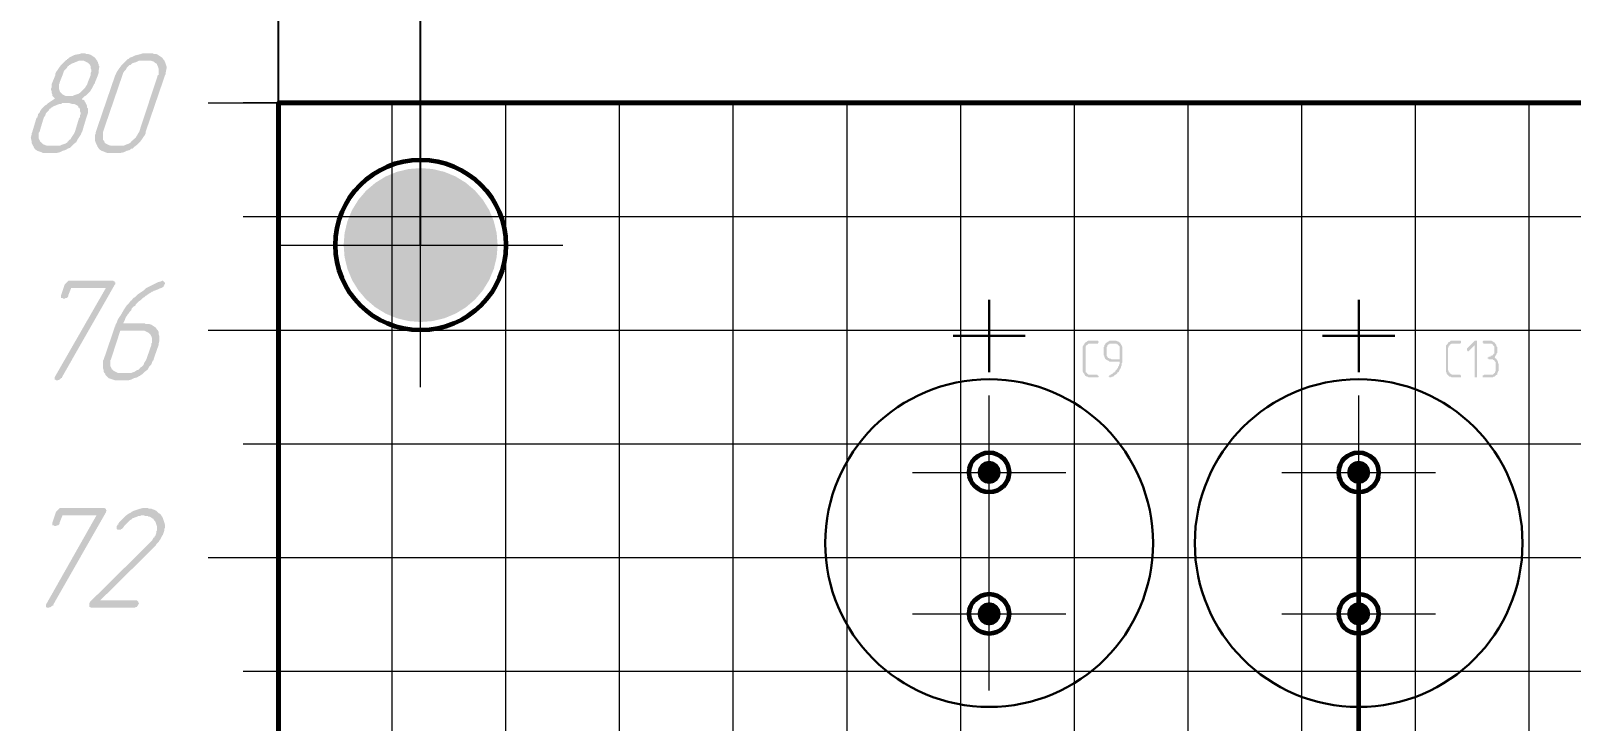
# Paper-space layout 'Layout1' of a CAD drawing. Extents: x -1 to 840, y -1 to 593.
# Drawn here: x 100.6 to 154.8, y 469.4 to 493.7 of the extents above; entities that cross this region are included whole.
import ezdxf

# ---------------------------------------------------------------- set-up
doc = ezdxf.new("R2010")
doc.units = 0
doc.header["$MEASUREMENT"] = 0
doc.layers.get('0').update_dxf_attribs({"linetype": 'CONTINUOUS', "lineweight": 15})
doc.layers.get('DEFPOINTS').update_dxf_attribs({"linetype": 'CONTINUOUS'})
doc.layers.add('PDF _Геометрия', color=7, linetype='CONTINUOUS')
doc.layers.add('PDF _Сплошная заливка', color=7, linetype='CONTINUOUS')
doc.styles.add('GOST type A0', font='', dxfattribs={"oblique": 15, "height": 3.5})
doc.styles.get('GOST type A0').set_extended_font_data('GOST type A')
doc.dimstyles.new('ГОСТ type A', dxfattribs={"dimtxt": 3.5, "dimasz": 3, "dimexe": 2, "dimexo": 0, "dimgap": 1, "dimtad": 1, "dimtoh": 1, "dimtxsty": 'GOST type A0', "dimcen": 0, "dimazin": 2, "dimtfac": 1, "dimtmove": 0, "dimatfit": 3, "dimfxl": 1, "dimarcsym": 0})

# ---------------------------------------------------------------- blocks, each defined once
blk = doc.blocks.new('*D18')
at = {"color": 0, "lineweight": -2, "transparency": 16777216}
for p, q in [((109.29, 491.187), (109.29, 513.187)), ((349.334, 491.187), (349.334, 513.187)), ((112.29, 511.187), (346.334, 511.187))]:
    blk.add_line(p, q, dxfattribs=at)
at = {"color": 0, "transparency": 16777216}
for points in [[(112.29, 511.687), (112.29, 510.687), (109.29, 511.187)], [(346.334, 511.687), (346.334, 510.687), (349.334, 511.187)]]:
    blk.add_solid(points, dxfattribs=at)
at = {"layer": 'DEFPOINTS', "color": 0, "transparency": 16777216}
for p in [(349.334, 511.187), (109.29, 491.187), (349.334, 491.187)]:
    blk.add_point(p, dxfattribs=at)
at = {"color": 0, "transparency": 16777216, "insert": (229.312, 514.2), "char_height": 3.5, "attachment_point": 5, "style": 'GOST type A0'}
blk.add_mtext('120±0,1', dxfattribs=at)
blk = doc.blocks.new('*D19')
at = {"color": 0, "lineweight": -2, "transparency": 16777216}
for p, q in [((114.291, 486.187), (114.291, 503.187)), ((344.334, 486.187), (344.334, 503.187)), ((117.291, 501.187), (341.334, 501.187))]:
    blk.add_line(p, q, dxfattribs=at)
at = {"color": 0, "transparency": 16777216}
for points in [[(117.291, 501.687), (117.291, 500.687), (114.291, 501.187)], [(341.334, 501.687), (341.334, 500.687), (344.334, 501.187)]]:
    blk.add_solid(points, dxfattribs=at)
at = {"layer": 'DEFPOINTS', "color": 0, "transparency": 16777216}
for p in [(344.334, 501.187), (114.291, 486.187), (344.334, 486.187)]:
    blk.add_point(p, dxfattribs=at)
at = {"color": 0, "transparency": 16777216, "insert": (229.312, 503.937), "char_height": 3.5, "attachment_point": 5, "style": 'GOST type A0'}
blk.add_mtext('115', dxfattribs=at)

psp = doc.layouts.get("Layout1")

# ---------------------------------------------------------------- hatches: boundary and pattern name
at = {"layer": 'PDF _Сплошная заливка', "transparency": 33554559}
h = psp.add_hatch(color=256, dxfattribs=at)
h.paths.add_polyline_path([(102.352, 492.679), (102.301, 492.679), (102.276, 492.679), (102.225, 492.654), (102.149, 492.628), (102.098, 492.603), (102.022, 492.578), (101.946, 492.527), (101.92, 492.527), (101.92, 492.501), (101.87, 492.476), (101.844, 492.425), (101.793, 492.374), (101.743, 492.324), (101.717, 492.247), (101.692, 492.171), (101.59, 491.917), (101.59, 491.917), (101.59, 491.892), (101.565, 491.841), (101.565, 491.79), (101.565, 491.739), (101.565, 491.689), (101.59, 491.612), (101.616, 491.562), (101.616, 491.562), (101.641, 491.536), (101.666, 491.511), (101.692, 491.485), (101.743, 491.46), (101.793, 491.435), (101.844, 491.435), (101.92, 491.435), (101.946, 491.435), (101.997, 491.435), (102.047, 491.435), (102.098, 491.46), (102.174, 491.485), (102.251, 491.511), (102.327, 491.562), (102.327, 491.562), (102.352, 491.587), (102.378, 491.612), (102.428, 491.663), (102.479, 491.714), (102.505, 491.765), (102.556, 491.841), (102.581, 491.917), (102.683, 492.171), (102.683, 492.197), (102.683, 492.222), (102.683, 492.247), (102.708, 492.298), (102.708, 492.349), (102.683, 492.4), (102.683, 492.476), (102.657, 492.527), (102.657, 492.527), (102.632, 492.552), (102.606, 492.578), (102.581, 492.603), (102.53, 492.628), (102.479, 492.654), (102.428, 492.679)], flags=0)
h.paths.add_polyline_path([(101.946, 491.181), (101.666, 491.181), (101.641, 491.155), (101.59, 491.155), (101.514, 491.13), (101.463, 491.104), (101.387, 491.079), (101.311, 491.028), (101.285, 491.028), (101.285, 491.003), (101.234, 490.977), (101.209, 490.927), (101.158, 490.876), (101.107, 490.825), (101.082, 490.749), (101.031, 490.673), (100.879, 490.165), (100.879, 490.165), (100.853, 490.139), (100.853, 490.114), (100.853, 490.063), (100.853, 490.012), (100.853, 489.936), (100.879, 489.885), (100.904, 489.834), (100.904, 489.809), (100.93, 489.809), (100.955, 489.784), (100.98, 489.758), (101.006, 489.733), (101.082, 489.707), (101.133, 489.682), (101.209, 489.682), (101.489, 489.682), (101.539, 489.682), (101.59, 489.682), (101.641, 489.707), (101.717, 489.733), (101.793, 489.758), (101.87, 489.809), (101.87, 489.834), (101.895, 489.834), (101.92, 489.885), (101.971, 489.911), (101.997, 489.961), (102.047, 490.038), (102.098, 490.114), (102.124, 490.165), (102.276, 490.673), (102.301, 490.673), (102.301, 490.698), (102.301, 490.749), (102.327, 490.8), (102.327, 490.85), (102.301, 490.901), (102.301, 490.977), (102.276, 491.028), (102.251, 491.028), (102.251, 491.054), (102.225, 491.079), (102.2, 491.104), (102.149, 491.13), (102.098, 491.155), (102.022, 491.155)], flags=0)
h.paths.add_polyline_path([(102.479, 492.933), (102.53, 492.908), (102.606, 492.908), (102.683, 492.882), (102.759, 492.832), (102.835, 492.781), (102.886, 492.705), (102.886, 492.705), (102.911, 492.679), (102.911, 492.654), (102.937, 492.628), (102.937, 492.603), (102.962, 492.552), (102.962, 492.501), (102.987, 492.476), (102.962, 492.324), (102.962, 492.247), (102.937, 492.171), (102.835, 491.917), (102.835, 491.917), (102.835, 491.892), (102.81, 491.866), (102.784, 491.816), (102.759, 491.765), (102.733, 491.714), (102.657, 491.587), (102.657, 491.587), (102.632, 491.562), (102.606, 491.536), (102.581, 491.511), (102.53, 491.46), (102.479, 491.435), (102.428, 491.384), (102.378, 491.333), (102.378, 491.333), (102.378, 491.308), (102.403, 491.308), (102.454, 491.282), (102.479, 491.231), (102.505, 491.181), (102.53, 491.13), (102.556, 491.079), (102.556, 491.054), (102.556, 491.028), (102.581, 491.003), (102.581, 490.952), (102.581, 490.901), (102.581, 490.825), (102.556, 490.749), (102.53, 490.673), (102.378, 490.165), (102.378, 490.165), (102.378, 490.165), (102.352, 490.139), (102.352, 490.114), (102.327, 490.063), (102.276, 489.987), (102.225, 489.911), (102.174, 489.809), (102.073, 489.733), (101.971, 489.631), (101.971, 489.631), (101.971, 489.631), (101.946, 489.606), (101.92, 489.606), (101.895, 489.58), (101.87, 489.58), (101.793, 489.53), (101.692, 489.504), (101.59, 489.453), (101.489, 489.428), (101.362, 489.428), (101.082, 489.428), (101.082, 489.428), (101.006, 489.428), (100.955, 489.453), (100.879, 489.479), (100.803, 489.504), (100.726, 489.555), (100.676, 489.631), (100.676, 489.657), (100.65, 489.682), (100.625, 489.733), (100.599, 489.784), (100.599, 489.86), (100.574, 489.961), (100.599, 490.063), (100.599, 490.114), (100.625, 490.165), (100.777, 490.673), (100.803, 490.673), (100.803, 490.698), (100.828, 490.749), (100.828, 490.8), (100.879, 490.85), (100.904, 490.901), (100.955, 490.977), (101.006, 491.028), (101.031, 491.054), (101.057, 491.079), (101.082, 491.104), (101.133, 491.13), (101.184, 491.181), (101.26, 491.231), (101.336, 491.282), (101.412, 491.333), (101.412, 491.333), (101.412, 491.358), (101.387, 491.384), (101.362, 491.409), (101.336, 491.435), (101.336, 491.485), (101.311, 491.536), (101.311, 491.587), (101.311, 491.587), (101.311, 491.612), (101.285, 491.638), (101.285, 491.689), (101.311, 491.739), (101.311, 491.79), (101.311, 491.866), (101.336, 491.917), (101.438, 492.171), (101.438, 492.171), (101.438, 492.197), (101.438, 492.197), (101.438, 492.222), (101.463, 492.273), (101.514, 492.349), (101.565, 492.425), (101.641, 492.527), (101.717, 492.603), (101.819, 492.705), (101.844, 492.705), (101.844, 492.73), (101.87, 492.73), (101.92, 492.781), (101.971, 492.806), (102.022, 492.832), (102.124, 492.882), (102.276, 492.908), (102.352, 492.933), (102.454, 492.933)], flags=0)
h = psp.add_hatch(color=256, dxfattribs=at)
h.paths.add_polyline_path([(104.715, 492.679), (104.436, 492.679), (104.385, 492.679), (104.334, 492.654), (104.283, 492.628), (104.207, 492.603), (104.131, 492.578), (104.08, 492.527), (104.054, 492.527), (104.029, 492.501), (104.004, 492.476), (103.953, 492.425), (103.927, 492.374), (103.877, 492.324), (103.826, 492.247), (103.8, 492.171), (103.114, 490.165), (103.114, 490.165), (103.114, 490.139), (103.114, 490.114), (103.114, 490.063), (103.114, 490.012), (103.114, 489.936), (103.114, 489.885), (103.165, 489.834), (103.165, 489.809), (103.165, 489.809), (103.191, 489.784), (103.216, 489.758), (103.267, 489.733), (103.318, 489.707), (103.394, 489.682), (103.445, 489.682), (103.75, 489.682), (103.775, 489.682), (103.826, 489.682), (103.902, 489.707), (103.953, 489.733), (104.029, 489.758), (104.105, 489.809), (104.105, 489.834), (104.131, 489.834), (104.156, 489.885), (104.207, 489.911), (104.258, 489.961), (104.308, 490.038), (104.334, 490.088), (104.385, 490.165), (105.045, 492.171), (105.071, 492.171), (105.071, 492.197), (105.071, 492.247), (105.071, 492.298), (105.071, 492.349), (105.071, 492.4), (105.045, 492.476), (105.02, 492.527), (105.02, 492.527), (105.02, 492.552), (104.994, 492.578), (104.944, 492.603), (104.918, 492.628), (104.867, 492.654), (104.791, 492.679)], flags=0)
h.paths.add_polyline_path([(104.867, 492.933), (104.918, 492.908), (104.994, 492.908), (105.045, 492.882), (105.121, 492.832), (105.198, 492.781), (105.248, 492.705), (105.274, 492.705), (105.274, 492.679), (105.299, 492.628), (105.325, 492.552), (105.35, 492.476), (105.35, 492.4), (105.325, 492.273), (105.325, 492.222), (105.299, 492.171), (104.613, 490.165), (104.613, 490.165), (104.613, 490.165), (104.613, 490.139), (104.613, 490.114), (104.588, 490.063), (104.537, 489.987), (104.486, 489.911), (104.41, 489.809), (104.334, 489.733), (104.232, 489.657), (104.232, 489.657), (104.207, 489.631), (104.207, 489.631), (104.181, 489.606), (104.156, 489.58), (104.105, 489.58), (104.054, 489.53), (103.953, 489.504), (103.851, 489.453), (103.724, 489.428), (103.623, 489.428), (103.343, 489.428), (103.318, 489.428), (103.267, 489.428), (103.191, 489.453), (103.14, 489.479), (103.064, 489.504), (102.987, 489.555), (102.937, 489.631), (102.911, 489.657), (102.911, 489.682), (102.886, 489.733), (102.86, 489.784), (102.835, 489.86), (102.835, 489.961), (102.835, 490.063), (102.86, 490.114), (102.86, 490.165), (103.546, 492.171), (103.546, 492.171), (103.572, 492.197), (103.572, 492.197), (103.572, 492.222), (103.597, 492.273), (103.648, 492.349), (103.699, 492.425), (103.775, 492.527), (103.851, 492.603), (103.953, 492.705), (103.953, 492.705), (103.953, 492.705), (103.978, 492.73), (104.004, 492.73), (104.029, 492.755), (104.054, 492.781), (104.131, 492.806), (104.232, 492.857), (104.334, 492.882), (104.436, 492.908), (104.512, 492.933), (104.842, 492.933)], flags=0)
at = {"layer": 'PDF _Сплошная заливка', "true_color": 0xffffff, "transparency": 33554559}
for points in [[(111.582, 486.187), (111.615, 486.611), (111.714, 487.024), (111.877, 487.417), (112.099, 487.779), (112.375, 488.103), (112.699, 488.378), (113.061, 488.601), (113.454, 488.763), (113.867, 488.862), (114.291, 488.896), (114.291, 486.187)], [(114.291, 488.896), (114.714, 488.862), (115.128, 488.763), (115.521, 488.601), (115.883, 488.378), (116.206, 488.103), (116.482, 487.779), (116.704, 487.417), (116.867, 487.024), (116.966, 486.611), (117, 486.187), (114.291, 486.187)], [(114.291, 483.479), (113.867, 483.512), (113.454, 483.612), (113.061, 483.774), (112.699, 483.996), (112.375, 484.272), (112.099, 484.595), (111.877, 484.958), (111.714, 485.351), (111.615, 485.764), (111.582, 486.187), (114.291, 486.187)], [(133.887, 478.187), (133.918, 478.343), (134.006, 478.476), (134.138, 478.564), (134.294, 478.595), (134.294, 478.187)], [(146.889, 478.187), (146.92, 478.343), (147.008, 478.476), (147.141, 478.564), (147.297, 478.595), (147.297, 478.187)], [(134.294, 477.78), (134.138, 477.811), (134.006, 477.899), (133.918, 478.031), (133.887, 478.187), (134.294, 478.187)], [(134.702, 478.187), (134.671, 478.031), (134.583, 477.899), (134.451, 477.811), (134.294, 477.78), (134.294, 478.187)], [(147.297, 477.78), (147.141, 477.811), (147.008, 477.899), (146.92, 478.031), (146.889, 478.187), (147.297, 478.187)], [(147.705, 478.187), (147.674, 478.031), (147.585, 477.899), (147.453, 477.811), (147.297, 477.78), (147.297, 478.187)], [(133.887, 473.209), (133.918, 473.365), (134.006, 473.497), (134.138, 473.586), (134.294, 473.617), (134.294, 473.209)], [(134.294, 472.801), (134.138, 472.832), (134.006, 472.921), (133.918, 473.053), (133.887, 473.209), (134.294, 473.209)], [(134.702, 473.209), (134.671, 473.053), (134.583, 472.921), (134.451, 472.832), (134.294, 472.801), (134.294, 473.209)], [(146.889, 473.209), (146.92, 473.365), (147.008, 473.497), (147.141, 473.586), (147.297, 473.617), (147.297, 473.209)], [(147.297, 472.801), (147.141, 472.832), (147.008, 472.921), (146.92, 473.053), (146.889, 473.209), (147.297, 473.209)], [(147.705, 473.209), (147.674, 473.053), (147.585, 472.921), (147.453, 472.832), (147.297, 472.801), (147.297, 473.209)]]:
    psp.add_hatch(color=7, dxfattribs=at).paths.add_polyline_path(points)
at = {"layer": 'PDF _Сплошная заливка', "transparency": 33554559}
for points in [[(114.291, 486.187), (117, 486.187), (116.966, 485.764), (116.867, 485.351), (116.704, 484.958), (116.482, 484.595), (116.206, 484.272), (115.883, 483.996), (115.521, 483.774), (115.128, 483.612), (114.714, 483.512), (114.291, 483.479)], [(103.47, 484.932), (103.496, 484.907), (103.521, 484.907), (103.521, 484.881), (103.546, 484.881), (103.546, 484.831), (103.546, 484.805), (103.521, 484.78), (101.666, 481.529), (101.666, 481.503), (101.641, 481.503), (101.616, 481.478), (101.59, 481.452), (101.514, 481.427), (101.489, 481.427), (101.489, 481.427), (101.463, 481.427), (101.438, 481.452), (101.412, 481.452), (101.412, 481.478), (101.412, 481.503), (101.412, 481.529), (101.438, 481.579), (103.216, 484.678), (101.997, 484.678), (101.895, 484.424), (101.895, 484.399), (101.895, 484.399), (101.87, 484.348), (101.844, 484.323), (101.819, 484.323), (101.793, 484.323), (101.768, 484.297), (101.743, 484.297), (101.743, 484.297), (101.717, 484.297), (101.692, 484.323), (101.666, 484.323), (101.641, 484.323), (101.641, 484.348), (101.641, 484.373), (101.641, 484.424), (101.768, 484.805), (101.768, 484.805), (101.793, 484.831), (101.793, 484.831), (101.819, 484.856), (101.844, 484.881), (101.87, 484.907), (101.895, 484.932), (101.946, 484.932)], [(138.097, 482.824), (138.122, 482.824), (138.122, 482.799), (138.122, 482.799), (138.122, 482.799), (138.148, 482.799), (138.148, 482.773), (138.148, 482.773), (138.148, 482.773), (138.148, 482.748), (138.122, 482.748), (138.122, 482.748), (138.122, 482.748), (138.122, 482.722), (138.097, 482.722), (137.843, 482.722), (137.843, 482.722), (137.817, 482.722), (137.792, 482.722), (137.766, 482.697), (137.766, 482.697), (137.741, 482.672), (137.741, 482.672), (137.716, 482.672), (137.716, 482.646), (137.716, 482.646), (137.69, 482.621), (137.69, 482.595), (137.69, 482.57), (137.69, 482.545), (137.69, 481.808), (137.69, 481.808), (137.69, 481.783), (137.69, 481.783), (137.69, 481.757), (137.69, 481.732), (137.69, 481.706), (137.716, 481.706), (137.741, 481.681), (137.741, 481.681), (137.741, 481.656), (137.766, 481.656), (137.766, 481.656), (137.792, 481.63), (137.817, 481.63), (137.843, 481.63), (137.868, 481.63), (138.097, 481.63), (138.097, 481.605), (138.122, 481.605), (138.122, 481.605), (138.122, 481.605), (138.122, 481.605), (138.148, 481.579), (138.148, 481.579), (138.148, 481.579), (138.148, 481.554), (138.148, 481.554), (138.122, 481.529), (138.122, 481.529), (138.122, 481.529), (138.122, 481.529), (138.097, 481.529), (137.843, 481.529), (137.843, 481.529), (137.817, 481.529), (137.792, 481.529), (137.766, 481.554), (137.741, 481.554), (137.69, 481.579), (137.665, 481.605), (137.665, 481.605), (137.665, 481.605), (137.665, 481.63), (137.639, 481.63), (137.639, 481.656), (137.614, 481.681), (137.589, 481.732), (137.589, 481.757), (137.589, 481.783), (137.589, 481.808), (137.589, 482.545), (137.589, 482.545), (137.589, 482.545), (137.589, 482.57), (137.589, 482.57), (137.589, 482.595), (137.589, 482.621), (137.614, 482.646), (137.614, 482.672), (137.639, 482.697), (137.665, 482.748), (137.665, 482.748), (137.665, 482.748), (137.69, 482.748), (137.69, 482.773), (137.716, 482.773), (137.741, 482.799), (137.792, 482.824), (137.817, 482.824), (137.843, 482.824)], [(150.875, 482.824), (150.875, 482.824), (150.901, 482.799), (150.901, 482.799), (150.901, 482.799), (150.901, 482.799), (150.901, 482.773), (150.901, 482.773), (150.901, 482.773), (150.901, 482.748), (150.901, 482.748), (150.901, 482.748), (150.901, 482.748), (150.875, 482.722), (150.875, 482.722), (150.621, 482.722), (150.596, 482.722), (150.596, 482.722), (150.57, 482.722), (150.545, 482.697), (150.52, 482.697), (150.494, 482.672), (150.494, 482.672), (150.494, 482.672), (150.494, 482.646), (150.469, 482.646), (150.469, 482.621), (150.469, 482.595), (150.443, 482.57), (150.443, 482.545), (150.443, 481.808), (150.443, 481.808), (150.443, 481.783), (150.443, 481.783), (150.469, 481.757), (150.469, 481.732), (150.469, 481.706), (150.494, 481.706), (150.494, 481.681), (150.494, 481.681), (150.52, 481.656), (150.52, 481.656), (150.545, 481.656), (150.57, 481.63), (150.57, 481.63), (150.596, 481.63), (150.647, 481.63), (150.875, 481.63), (150.875, 481.605), (150.875, 481.605), (150.901, 481.605), (150.901, 481.605), (150.901, 481.605), (150.901, 481.579), (150.901, 481.579), (150.901, 481.579), (150.901, 481.554), (150.901, 481.554), (150.901, 481.529), (150.901, 481.529), (150.901, 481.529), (150.875, 481.529), (150.875, 481.529), (150.621, 481.529), (150.621, 481.529), (150.596, 481.529), (150.57, 481.529), (150.545, 481.554), (150.494, 481.554), (150.469, 481.579), (150.443, 481.605), (150.443, 481.605), (150.443, 481.605), (150.418, 481.63), (150.418, 481.63), (150.393, 481.656), (150.393, 481.681), (150.367, 481.732), (150.367, 481.757), (150.367, 481.783), (150.367, 481.808), (150.367, 482.545), (150.367, 482.545), (150.367, 482.545), (150.367, 482.57), (150.367, 482.57), (150.367, 482.595), (150.367, 482.621), (150.367, 482.646), (150.393, 482.672), (150.418, 482.697), (150.443, 482.748), (150.443, 482.748), (150.443, 482.748), (150.443, 482.748), (150.469, 482.773), (150.494, 482.773), (150.52, 482.799), (150.545, 482.824), (150.596, 482.824), (150.621, 482.824)], [(151.434, 482.824), (151.434, 482.824), (151.46, 482.824), (151.46, 482.799), (151.46, 482.799), (151.46, 482.799), (151.46, 482.773), (151.46, 481.579), (151.46, 481.554), (151.46, 481.554), (151.46, 481.554), (151.46, 481.529), (151.46, 481.529), (151.46, 481.529), (151.434, 481.529), (151.434, 481.529), (151.434, 481.529), (151.409, 481.529), (151.409, 481.529), (151.383, 481.529), (151.383, 481.529), (151.383, 481.554), (151.383, 481.554), (151.383, 481.579), (151.383, 482.672), (151.18, 482.468), (151.18, 482.468), (151.18, 482.468), (151.155, 482.443), (151.155, 482.443), (151.155, 482.443), (151.129, 482.443), (151.129, 482.468), (151.104, 482.468), (151.104, 482.468), (151.104, 482.468), (151.104, 482.494), (151.104, 482.494), (151.104, 482.494), (151.104, 482.519), (151.104, 482.519), (151.104, 482.545), (151.383, 482.824), (151.383, 482.824), (151.409, 482.824), (151.409, 482.824), (151.434, 482.824)], [(151.917, 482.824), (151.917, 482.824), (151.968, 482.824), (151.993, 482.799), (152.019, 482.799), (152.044, 482.773), (152.095, 482.748), (152.095, 482.748), (152.095, 482.722), (152.12, 482.722), (152.12, 482.697), (152.146, 482.672), (152.146, 482.621), (152.171, 482.595), (152.171, 482.545), (152.171, 482.443), (152.171, 482.418), (152.171, 482.392), (152.171, 482.392), (152.171, 482.392), (152.171, 482.392), (152.146, 482.367), (152.146, 482.341), (152.146, 482.341), (152.146, 482.341), (152.146, 482.316), (152.12, 482.316), (152.12, 482.291), (152.12, 482.291), (152.095, 482.265), (152.095, 482.24), (152.069, 482.24), (152.069, 482.24), (152.069, 482.24), (152.095, 482.214), (152.095, 482.214), (152.12, 482.189), (152.146, 482.189), (152.146, 482.164), (152.171, 482.138), (152.171, 482.138), (152.171, 482.113), (152.171, 482.113), (152.196, 482.087), (152.196, 482.062), (152.196, 482.037), (152.222, 482.011), (152.222, 481.986), (152.222, 481.808), (152.222, 481.808), (152.222, 481.808), (152.222, 481.783), (152.222, 481.783), (152.222, 481.757), (152.196, 481.732), (152.196, 481.706), (152.171, 481.681), (152.171, 481.63), (152.12, 481.605), (152.12, 481.605), (152.12, 481.605), (152.095, 481.579), (152.069, 481.554), (152.044, 481.554), (152.019, 481.529), (151.968, 481.529), (151.942, 481.529), (151.688, 481.529), (151.688, 481.529), (151.688, 481.529), (151.663, 481.529), (151.663, 481.529), (151.663, 481.554), (151.663, 481.554), (151.663, 481.579), (151.663, 481.579), (151.663, 481.579), (151.663, 481.579), (151.663, 481.605), (151.663, 481.605), (151.688, 481.605), (151.688, 481.605), (151.714, 481.63), (151.942, 481.63), (151.968, 481.63), (151.993, 481.63), (151.993, 481.63), (152.019, 481.63), (152.044, 481.656), (152.069, 481.681), (152.069, 481.681), (152.069, 481.681), (152.095, 481.681), (152.095, 481.706), (152.095, 481.732), (152.12, 481.757), (152.12, 481.783), (152.12, 481.808), (152.12, 481.986), (152.12, 481.986), (152.12, 482.011), (152.12, 482.011), (152.12, 482.037), (152.12, 482.062), (152.095, 482.087), (152.095, 482.087), (152.069, 482.113), (152.069, 482.113), (152.069, 482.138), (152.044, 482.138), (152.019, 482.138), (152.019, 482.164), (151.993, 482.164), (151.968, 482.164), (151.942, 482.164), (151.892, 482.164), (151.866, 482.164), (151.866, 482.189), (151.866, 482.189), (151.841, 482.189), (151.841, 482.189), (151.841, 482.214), (151.841, 482.214), (151.841, 482.214), (151.841, 482.24), (151.841, 482.24), (151.841, 482.24), (151.866, 482.24), (151.866, 482.265), (151.866, 482.265), (151.892, 482.265), (151.892, 482.265), (151.917, 482.265), (151.942, 482.265), (151.942, 482.291), (151.968, 482.291), (151.993, 482.291), (152.019, 482.316), (152.019, 482.316), (152.019, 482.341), (152.044, 482.341), (152.044, 482.367), (152.069, 482.367), (152.069, 482.392), (152.069, 482.418), (152.069, 482.443), (152.069, 482.545), (152.069, 482.545), (152.069, 482.57), (152.069, 482.57), (152.069, 482.595), (152.069, 482.621), (152.044, 482.646), (152.044, 482.646), (152.019, 482.672), (152.019, 482.672), (152.019, 482.697), (151.993, 482.697), (151.993, 482.697), (151.968, 482.722), (151.942, 482.722), (151.917, 482.722), (151.892, 482.722), (151.688, 482.722), (151.688, 482.722), (151.688, 482.748), (151.663, 482.748), (151.663, 482.748), (151.663, 482.748), (151.663, 482.773), (151.663, 482.773), (151.663, 482.773), (151.663, 482.799), (151.663, 482.799), (151.663, 482.799), (151.663, 482.799), (151.688, 482.824), (151.688, 482.824), (151.714, 482.824), (151.892, 482.824)], [(134.294, 478.187), (134.294, 478.595), (134.451, 478.564), (134.583, 478.476), (134.671, 478.343), (134.702, 478.187)], [(147.297, 478.187), (147.297, 478.595), (147.453, 478.564), (147.585, 478.476), (147.674, 478.343), (147.705, 478.187)], [(103.165, 476.931), (103.191, 476.906), (103.216, 476.906), (103.216, 476.88), (103.216, 476.88), (103.241, 476.83), (103.216, 476.804), (103.216, 476.779), (101.362, 473.528), (101.362, 473.502), (101.336, 473.502), (101.311, 473.477), (101.285, 473.451), (101.184, 473.426), (101.184, 473.426), (101.158, 473.426), (101.133, 473.426), (101.107, 473.451), (101.107, 473.451), (101.107, 473.477), (101.107, 473.502), (101.107, 473.528), (101.133, 473.578), (102.886, 476.677), (101.692, 476.677), (101.59, 476.423), (101.59, 476.423), (101.59, 476.398), (101.565, 476.347), (101.539, 476.322), (101.514, 476.322), (101.489, 476.322), (101.463, 476.296), (101.438, 476.296), (101.412, 476.296), (101.412, 476.296), (101.387, 476.322), (101.336, 476.322), (101.336, 476.322), (101.336, 476.347), (101.336, 476.372), (101.336, 476.423), (101.463, 476.804), (101.463, 476.804), (101.489, 476.83), (101.489, 476.83), (101.514, 476.855), (101.539, 476.88), (101.565, 476.906), (101.59, 476.931), (101.641, 476.931), (103.14, 476.931)], [(104.664, 476.931), (104.69, 476.931), (104.74, 476.906), (104.817, 476.906), (104.893, 476.88), (104.994, 476.83), (105.071, 476.753), (105.121, 476.728), (105.172, 476.677), (105.172, 476.677), (105.172, 476.677), (105.172, 476.652), (105.198, 476.626), (105.223, 476.576), (105.248, 476.499), (105.274, 476.423), (105.299, 476.322), (105.299, 476.245), (105.274, 476.195), (105.274, 476.144), (105.248, 476.068), (105.248, 476.068), (105.248, 476.042), (105.223, 476.017), (105.223, 475.991), (105.198, 475.966), (105.172, 475.915), (105.121, 475.814), (105.121, 475.814), (105.121, 475.814), (105.096, 475.788), (105.071, 475.737), (105.045, 475.712), (104.994, 475.661), (104.969, 475.61), (104.918, 475.56), (103.013, 473.68), (104.283, 473.68), (104.308, 473.68), (104.334, 473.655), (104.359, 473.629), (104.359, 473.629), (104.359, 473.604), (104.385, 473.578), (104.359, 473.553), (104.359, 473.553), (104.359, 473.528), (104.334, 473.502), (104.308, 473.451), (104.283, 473.451), (104.283, 473.451), (104.232, 473.426), (104.207, 473.426), (102.708, 473.426), (102.683, 473.426), (102.657, 473.451), (102.632, 473.451), (102.632, 473.477), (102.632, 473.477), (102.632, 473.528), (102.632, 473.553), (102.632, 473.553), (102.632, 473.578), (102.657, 473.629), (104.74, 475.687), (104.842, 475.788), (104.893, 475.89), (104.893, 475.89), (104.918, 475.89), (104.918, 475.915), (104.944, 475.941), (104.969, 475.991), (104.994, 476.068), (104.994, 476.068), (104.994, 476.068), (104.994, 476.118), (105.02, 476.144), (105.02, 476.22), (105.02, 476.271), (104.994, 476.347), (104.969, 476.423), (104.944, 476.474), (104.918, 476.499), (104.918, 476.499), (104.918, 476.499), (104.893, 476.525), (104.893, 476.55), (104.842, 476.576), (104.766, 476.626), (104.766, 476.626), (104.74, 476.626), (104.715, 476.626), (104.69, 476.652), (104.664, 476.652), (104.613, 476.652), (104.537, 476.677), (104.512, 476.677), (104.461, 476.677), (104.41, 476.652), (104.359, 476.652), (104.308, 476.626), (104.232, 476.601), (104.181, 476.576), (104.156, 476.576), (104.131, 476.55), (104.105, 476.525), (104.054, 476.499), (104.004, 476.449), (103.953, 476.398), (103.877, 476.322), (103.826, 476.245), (103.826, 476.245), (103.8, 476.22), (103.775, 476.195), (103.75, 476.195), (103.75, 476.195), (103.75, 476.169), (103.724, 476.169), (103.673, 476.169), (103.673, 476.169), (103.648, 476.169), (103.623, 476.169), (103.597, 476.195), (103.597, 476.195), (103.597, 476.22), (103.597, 476.245), (103.597, 476.296), (103.623, 476.322), (103.623, 476.347), (103.623, 476.347), (103.648, 476.347), (103.648, 476.372), (103.699, 476.449), (103.75, 476.499), (103.826, 476.576), (103.902, 476.652), (104.004, 476.728), (104.105, 476.779), (104.105, 476.779), (104.105, 476.779), (104.131, 476.804), (104.181, 476.83), (104.258, 476.855), (104.334, 476.88), (104.41, 476.906), (104.512, 476.931), (104.613, 476.931), (104.639, 476.931)], [(134.294, 473.209), (134.294, 473.617), (134.451, 473.586), (134.583, 473.497), (134.671, 473.365), (134.702, 473.209)], [(147.297, 473.209), (147.297, 473.617), (147.453, 473.586), (147.585, 473.497), (147.674, 473.365), (147.705, 473.209)]]:
    psp.add_hatch(color=256, dxfattribs=at).paths.add_polyline_path(points)
h = psp.add_hatch(color=256, dxfattribs=at)
h.paths.add_polyline_path([(104.486, 483.18), (103.724, 483.18), (103.394, 482.164), (103.394, 482.164), (103.368, 482.138), (103.368, 482.113), (103.368, 482.062), (103.368, 482.011), (103.368, 481.935), (103.394, 481.884), (103.419, 481.833), (103.419, 481.808), (103.445, 481.808), (103.47, 481.783), (103.496, 481.757), (103.546, 481.732), (103.597, 481.706), (103.648, 481.681), (103.724, 481.681), (104.004, 481.681), (104.054, 481.681), (104.105, 481.681), (104.156, 481.706), (104.232, 481.732), (104.308, 481.783), (104.385, 481.808), (104.385, 481.833), (104.41, 481.833), (104.436, 481.884), (104.486, 481.91), (104.537, 481.96), (104.562, 482.037), (104.613, 482.113), (104.639, 482.164), (104.817, 482.672), (104.817, 482.672), (104.817, 482.722), (104.842, 482.748), (104.842, 482.799), (104.842, 482.849), (104.842, 482.9), (104.817, 482.976), (104.791, 483.027), (104.791, 483.027), (104.766, 483.053), (104.74, 483.078), (104.715, 483.103), (104.664, 483.129), (104.613, 483.154), (104.562, 483.18)], flags=0)
h.paths.add_polyline_path([(105.223, 484.932), (105.248, 484.907), (105.274, 484.881), (105.274, 484.881), (105.299, 484.856), (105.299, 484.831), (105.274, 484.805), (105.274, 484.78), (105.274, 484.78), (105.248, 484.754), (105.248, 484.729), (105.248, 484.729), (105.223, 484.704), (105.198, 484.704), (105.172, 484.678), (105.096, 484.653), (105.045, 484.627), (104.918, 484.577), (104.918, 484.577), (104.893, 484.577), (104.867, 484.551), (104.842, 484.551), (104.817, 484.526), (104.766, 484.5), (104.69, 484.45), (104.69, 484.45), (104.664, 484.424), (104.613, 484.399), (104.562, 484.348), (104.512, 484.323), (104.436, 484.246), (104.359, 484.196), (104.283, 484.119), (104.258, 484.094), (104.258, 484.069), (104.232, 484.043), (104.181, 484.018), (104.131, 483.967), (104.105, 483.891), (104.054, 483.84), (104.004, 483.764), (104.004, 483.764), (103.978, 483.738), (103.953, 483.688), (103.927, 483.662), (103.902, 483.611), (103.877, 483.535), (103.851, 483.484), (103.826, 483.434), (104.588, 483.434), (104.613, 483.408), (104.664, 483.408), (104.74, 483.408), (104.817, 483.383), (104.893, 483.332), (104.969, 483.281), (105.02, 483.205), (105.02, 483.205), (105.045, 483.18), (105.071, 483.129), (105.071, 483.053), (105.096, 482.976), (105.096, 482.9), (105.096, 482.799), (105.071, 482.722), (105.071, 482.672), (104.893, 482.164), (104.893, 482.164), (104.893, 482.164), (104.893, 482.138), (104.867, 482.113), (104.842, 482.062), (104.817, 481.986), (104.74, 481.91), (104.69, 481.808), (104.588, 481.732), (104.486, 481.63), (104.486, 481.63), (104.486, 481.63), (104.461, 481.63), (104.436, 481.605), (104.41, 481.579), (104.385, 481.579), (104.308, 481.529), (104.207, 481.503), (104.105, 481.452), (104.004, 481.427), (103.877, 481.427), (103.623, 481.427), (103.597, 481.427), (103.546, 481.427), (103.47, 481.452), (103.394, 481.478), (103.318, 481.503), (103.267, 481.554), (103.191, 481.63), (103.191, 481.656), (103.165, 481.681), (103.14, 481.732), (103.14, 481.783), (103.114, 481.859), (103.114, 481.96), (103.114, 482.062), (103.114, 482.113), (103.14, 482.164), (103.521, 483.281), (103.521, 483.281), (103.521, 483.307), (103.546, 483.332), (103.546, 483.383), (103.572, 483.408), (103.597, 483.459), (103.623, 483.535), (103.648, 483.586), (103.75, 483.738), (103.851, 483.916), (103.902, 483.992), (103.953, 484.069), (104.029, 484.145), (104.105, 484.246), (104.105, 484.246), (104.131, 484.246), (104.156, 484.297), (104.181, 484.323), (104.232, 484.348), (104.283, 484.399), (104.334, 484.45), (104.41, 484.5), (104.486, 484.551), (104.562, 484.602), (104.639, 484.678), (104.74, 484.729), (104.944, 484.831), (105.045, 484.881), (105.147, 484.907), (105.198, 484.932)], flags=0)
h = psp.add_hatch(color=256, dxfattribs=at)
h.paths.add_polyline_path([(138.706, 482.722), (138.605, 482.722), (138.579, 482.722), (138.554, 482.722), (138.529, 482.722), (138.529, 482.697), (138.503, 482.697), (138.478, 482.672), (138.478, 482.672), (138.478, 482.672), (138.452, 482.646), (138.452, 482.646), (138.452, 482.621), (138.427, 482.595), (138.427, 482.57), (138.427, 482.545), (138.427, 482.367), (138.427, 482.367), (138.427, 482.341), (138.427, 482.341), (138.427, 482.316), (138.427, 482.291), (138.452, 482.265), (138.452, 482.24), (138.478, 482.24), (138.478, 482.24), (138.478, 482.214), (138.503, 482.214), (138.503, 482.214), (138.529, 482.189), (138.554, 482.189), (138.579, 482.189), (138.605, 482.164), (138.884, 482.164), (138.884, 482.545), (138.884, 482.545), (138.884, 482.57), (138.884, 482.57), (138.884, 482.595), (138.884, 482.621), (138.859, 482.646), (138.859, 482.646), (138.833, 482.672), (138.833, 482.672), (138.833, 482.697), (138.808, 482.697), (138.783, 482.697), (138.783, 482.722), (138.757, 482.722), (138.732, 482.722)], flags=0)
h.paths.add_polyline_path([(138.732, 482.824), (138.732, 482.824), (138.757, 482.824), (138.808, 482.799), (138.833, 482.799), (138.859, 482.773), (138.91, 482.748), (138.91, 482.748), (138.91, 482.748), (138.91, 482.722), (138.91, 482.722), (138.935, 482.697), (138.935, 482.697), (138.961, 482.646), (138.986, 482.595), (138.986, 482.57), (138.986, 482.545), (138.986, 482.138), (138.986, 482.138), (138.986, 482.113), (138.986, 482.113), (138.986, 482.087), (138.986, 482.087), (138.986, 482.062), (138.961, 482.037), (138.961, 482.011), (138.961, 481.96), (138.935, 481.91), (138.935, 481.884), (138.91, 481.833), (138.884, 481.808), (138.884, 481.783), (138.884, 481.783), (138.884, 481.783), (138.859, 481.757), (138.859, 481.757), (138.859, 481.732), (138.833, 481.706), (138.808, 481.706), (138.808, 481.681), (138.783, 481.656), (138.757, 481.63), (138.732, 481.63), (138.706, 481.605), (138.681, 481.579), (138.656, 481.554), (138.605, 481.554), (138.579, 481.529), (138.554, 481.529), (138.554, 481.529), (138.554, 481.529), (138.529, 481.529), (138.529, 481.529), (138.529, 481.529), (138.529, 481.554), (138.503, 481.554), (138.503, 481.579), (138.503, 481.579), (138.503, 481.579), (138.503, 481.579), (138.529, 481.605), (138.529, 481.605), (138.529, 481.605), (138.529, 481.605), (138.554, 481.605), (138.554, 481.605), (138.554, 481.605), (138.554, 481.63), (138.554, 481.63), (138.579, 481.63), (138.579, 481.63), (138.63, 481.656), (138.656, 481.681), (138.656, 481.681), (138.681, 481.706), (138.681, 481.706), (138.706, 481.706), (138.706, 481.732), (138.732, 481.732), (138.732, 481.757), (138.757, 481.783), (138.783, 481.808), (138.808, 481.833), (138.808, 481.833), (138.808, 481.833), (138.808, 481.859), (138.833, 481.859), (138.833, 481.884), (138.833, 481.91), (138.859, 481.935), (138.859, 481.96), (138.859, 481.96), (138.859, 481.96), (138.859, 481.986), (138.884, 481.986), (138.884, 482.011), (138.884, 482.037), (138.884, 482.062), (138.884, 482.087), (138.605, 482.087), (138.579, 482.087), (138.554, 482.087), (138.529, 482.087), (138.503, 482.113), (138.478, 482.113), (138.452, 482.138), (138.402, 482.164), (138.402, 482.164), (138.402, 482.164), (138.376, 482.189), (138.376, 482.214), (138.351, 482.24), (138.351, 482.291), (138.325, 482.316), (138.325, 482.367), (138.325, 482.545), (138.325, 482.545), (138.325, 482.545), (138.325, 482.57), (138.325, 482.57), (138.325, 482.595), (138.351, 482.621), (138.351, 482.646), (138.351, 482.672), (138.376, 482.697), (138.402, 482.748), (138.402, 482.748), (138.402, 482.748), (138.427, 482.748), (138.452, 482.773), (138.452, 482.773), (138.503, 482.799), (138.529, 482.824), (138.554, 482.824), (138.579, 482.824), (138.706, 482.824)], flags=0)

# ---------------------------------------------------------------- linework, layer by layer
psp.add_line((109.29, 491.187), (109.29, 501.187))
at = {"layer": 'PDF _Геометрия', "lineweight": 20}
for points in [[(106.809, 331.188), (109.29, 331.188), (349.334, 331.188), (349.334, 491.187), (109.29, 491.187)], [(106.809, 491.187), (109.29, 491.187), (108.05, 491.187)], [(108.05, 331.188), (109.29, 331.188), (109.29, 491.187), (349.334, 491.187), (349.334, 331.188)], [(113.291, 329.948), (113.291, 331.188), (113.291, 491.187)], [(114.291, 481.187), (114.291, 491.187)], [(117.291, 328.708), (117.291, 331.188), (117.291, 491.187)], [(121.292, 329.948), (121.292, 331.188), (121.292, 491.187)], [(125.293, 328.708), (125.293, 331.188), (125.293, 491.187)], [(129.294, 329.948), (129.294, 331.188), (129.294, 491.187)], [(133.294, 328.708), (133.294, 331.188), (133.294, 491.187)], [(137.295, 329.948), (137.295, 331.188), (137.295, 491.187)], [(141.296, 328.708), (141.296, 331.188), (141.296, 491.187)], [(145.296, 329.948), (145.296, 331.188), (145.296, 491.187)], [(149.297, 328.708), (149.297, 331.188), (149.297, 491.187)], [(153.298, 329.948), (153.298, 331.188), (153.298, 491.187)], [(114.291, 481.487), (114.291, 490.887)], [(108.05, 487.187), (109.29, 487.187), (349.334, 487.187)], [(109.29, 486.187), (119.292, 486.187)], [(109.59, 486.187), (118.992, 486.187)], [(106.809, 483.187), (109.29, 483.187), (349.334, 483.187)], [(108.05, 483.187), (109.29, 483.187)], [(134.294, 475.487), (134.294, 480.888)], [(147.297, 475.487), (147.297, 480.888)], [(134.294, 475.787), (134.294, 480.588)], [(147.297, 475.787), (147.297, 480.588)], [(108.05, 479.187), (109.29, 479.187), (349.334, 479.187)], [(131.594, 478.187), (136.995, 478.187)], [(131.894, 478.187), (136.695, 478.187)], [(144.596, 478.187), (149.997, 478.187)], [(144.897, 478.187), (149.697, 478.187)], [(134.294, 470.509), (134.294, 475.909)], [(147.297, 470.509), (147.297, 475.909)], [(134.294, 470.809), (134.294, 475.609)], [(147.297, 470.809), (147.297, 475.609)], [(106.809, 475.187), (109.29, 475.187), (349.334, 475.187)], [(108.05, 475.187), (109.29, 475.187)], [(131.594, 473.209), (136.995, 473.209)], [(131.894, 473.209), (136.695, 473.209)], [(144.596, 473.209), (149.997, 473.209)], [(144.897, 473.209), (149.697, 473.209)], [(108.05, 471.188), (109.29, 471.188), (349.334, 471.188)]]:
    psp.add_lwpolyline(points, dxfattribs=at)
at = {"layer": 'PDF _Геометрия', "lineweight": 60}
for points in [[(109.29, 491.187), (109.29, 331.188), (349.334, 331.188), (349.334, 491.187)], [(349.334, 491.187), (109.29, 491.187), (109.29, 331.188), (109.29, 491.187)]]:
    psp.add_lwpolyline(points, close=True, dxfattribs=at)
for points in [[(109.29, 331.188), (109.29, 491.187)], [(109.29, 491.187), (349.334, 491.187)], [(167.22, 430.188), (160.299, 437.107), (160.299, 440.947), (160.299, 446.027), (149.331, 456.994), (149.331, 460.154), (147.297, 462.188), (147.297, 473.209), (147.297, 478.187)]]:
    psp.add_lwpolyline(points, dxfattribs=at)
at = {"layer": 'PDF _Геометрия', "lineweight": 30}
for points in [[(134.294, 481.718), (134.294, 484.258)], [(147.297, 481.718), (147.297, 484.258)], [(133.024, 482.988), (135.565, 482.988)], [(146.027, 482.988), (148.567, 482.988)]]:
    psp.add_lwpolyline(points, dxfattribs=at)
at = {"layer": 'PDF _Геометрия', "lineweight": 60}
for centre, radius in [((114.291, 486.187), 3), ((114.291, 486.187), 3), ((134.294, 478.187), 0.7), ((134.294, 478.187), 0.7), ((147.297, 478.187), 0.7), ((147.297, 478.187), 0.7), ((134.294, 473.209), 0.7), ((134.294, 473.209), 0.7), ((147.297, 473.209), 0.7), ((147.297, 473.209), 0.7)]:
    psp.add_circle(centre, radius, dxfattribs=at)
at = {"layer": 'PDF _Геометрия', "lineweight": 30}
for centre in [(134.295, 475.698), (147.297, 475.698)]:
    psp.add_circle(centre, 5.766, dxfattribs=at)

# ---------------------------------------------------------------- dimensions: what is measured, and where the dimension line sits
for base, p1, p2, text, picture, middle in [((349.334, 511.187), (109.29, 491.187), (349.334, 491.187), '120±0,1', '*D18', (229.312, 514.2)), ((344.334, 501.187), (114.291, 486.187), (344.334, 486.187), '115', '*D19', (229.312, 503.937))]:
    dim = psp.add_linear_dim(base=base, p1=p1, p2=p2, text=text, dimstyle='ГОСТ type A')
    dim.commit()
    dim.dimension.update_dxf_attribs({"geometry": picture, "text_midpoint": middle})

doc.saveas('drawing.dxf')
